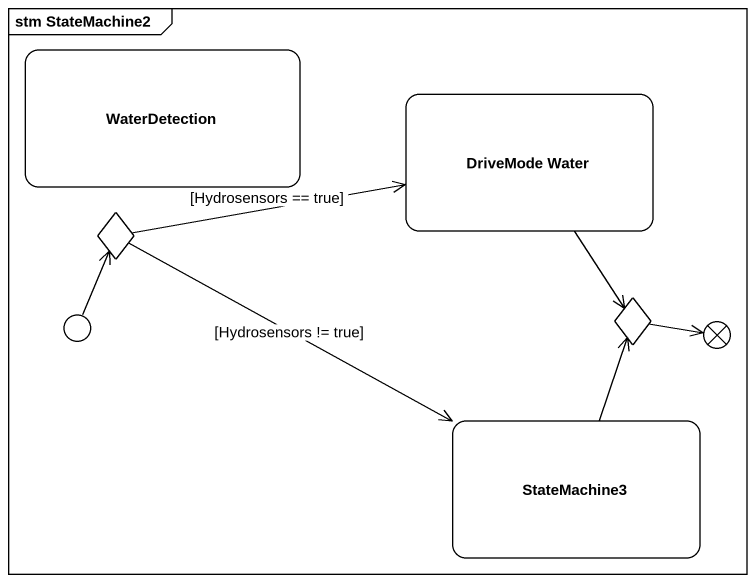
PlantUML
@startuml
mainframe stm StateMachine2
hide empty description
state WaterDetection {
  state entry1 <<entryPoint>>
  state exit1 <<exitPoint>>
}
state "DriveMode Water" as DriveMode_Water
state choice1 <<choice>>
state choice2 <<choice>>
state StateMachine3
DriveMode_Water --> choice2
choice1 -right-> DriveMode_Water : [Hydrosensors == true]
choice1 -right-> StateMachine3 : [Hydrosensors != true]
entry1 -up-> choice1
choice2 -right-> exit1
StateMachine3 -up-> choice2
@enduml
